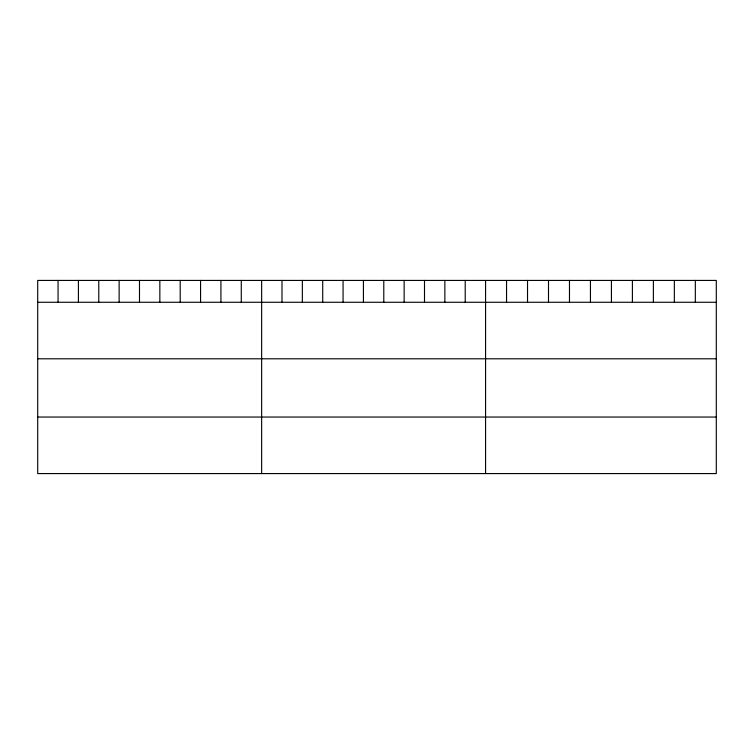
<?xml version="1.0" encoding="UTF-8"?>
<svg xmlns="http://www.w3.org/2000/svg" width="754" height="754" viewBox="0 0 754 754"><rect width="100%" height="100%" fill="white"/><g stroke="black" fill="none" stroke-linecap="round" stroke-linejoin="round"><path stroke-width="1.13" d="M716.3 302.269L716.3 473.578L37.7 473.578L37.7 280.422L716.3 280.422L716.3 302.269L37.7 302.269M37.7 358.8L716.3 358.8M37.7 417.047L716.3 417.047M695.329 280.422L695.329 302.269M674.349 280.422L674.349 302.269M653.379 280.422L653.379 302.269M632.399 280.422L632.399 302.269M611.428 280.422L611.428 302.269M590.448 280.422L590.448 302.269M569.477 280.422L569.477 302.269M548.497 280.422L548.497 302.269M527.527 280.422L527.527 302.269M506.547 280.422L506.547 302.269M485.576 280.422L485.576 473.578M465.218 280.422L465.218 302.269M444.86 280.422L444.86 302.269M424.502 280.422L424.502 302.269M404.144 280.422L404.144 302.269M383.786 280.422L383.786 302.269M363.428 280.422L363.428 302.269M343.07 280.422L343.07 302.269M322.712 280.422L322.712 302.269M302.354 280.422L302.354 302.269M281.996 280.422L281.996 302.269M261.638 280.422L261.638 473.578M241.28 280.422L241.28 302.269M220.922 280.422L220.922 302.269M200.564 280.422L200.564 302.269M180.206 280.422L180.206 302.269M159.848 280.422L159.848 302.269M139.49 280.422L139.49 302.269M119.132 280.422L119.132 302.269M98.774 280.422L98.774 302.269M78.416 280.422L78.416 302.269M58.058 280.422L58.058 302.269"/></g></svg>
